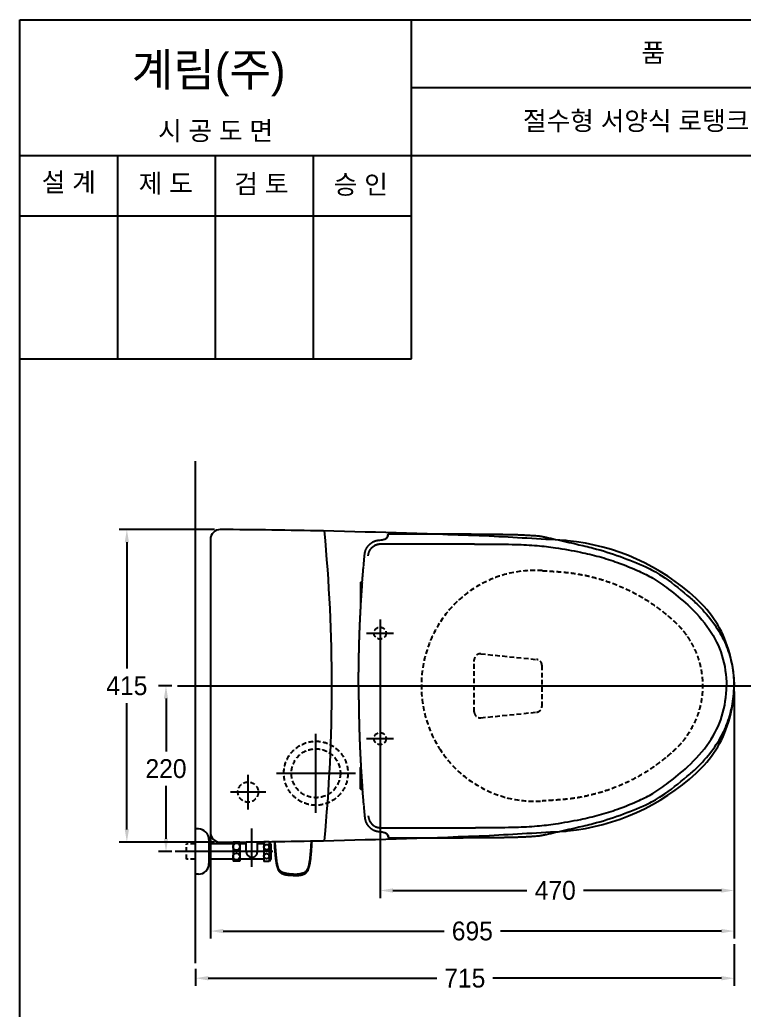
# Model space of a CAD drawing. Header units: millimetres. Extents: x 0 to 1800, y -73 to 2530.
# Drawn here: x 0 to 962, y 1216 to 2530 of the extents above; entities that cross this region are included whole.
import ezdxf
from ezdxf.enums import TextEntityAlignment as Align
from ezdxf.lldxf.tags import DXFTag

# ---------------------------------------------------------------- set-up
doc = ezdxf.new("R2010")
doc.units = ezdxf.units.MM
doc.linetypes.add('DASHED2', pattern=[9.525, 6.35, -3.175])
doc.layers.get('Defpoints').update_dxf_attribs({"color": 1})
for name, color, linetype in [('TEXT', 7, 'Continuous'), ('내부선 및 부속', 4, 'Continuous'), ('도각라인', 7, 'Continuous'), ('외형선', 3, 'Continuous'), ('점선', 6, 'DASHED2'), ('중심선', 1, 'DASHED'), ('치수선', 7, 'Continuous')]:
    doc.layers.add(name, color=color, linetype=linetype)
doc.styles.add('____', font='')
doc.styles.add('타이틀', font='H2GTRM.TTF', dxfattribs={"height": 25})
doc.styles.get('____').set_extended_font_data('굴림')
tags = doc.linetypes.add('DASHDOT', pattern=[70, 31, -13, 13, -13]).pattern_tags.tags
tags[10:11] = [DXFTag(74, 4), DXFTag(75, 0), DXFTag(340, '0'), DXFTag(46, 0.0), DXFTag(50, 0.0), DXFTag(44, 0.0), DXFTag(45, 0.0)]
tags[8:9] = [DXFTag(74, 4), DXFTag(75, 0), DXFTag(340, '0'), DXFTag(46, 0.0), DXFTag(50, 0.0), DXFTag(44, 0.0), DXFTag(45, 0.0)]
tags[6:7] = [DXFTag(74, 4), DXFTag(75, 0), DXFTag(340, '0'), DXFTag(46, 0.0), DXFTag(50, 0.0), DXFTag(44, 0.0), DXFTag(45, 0.0)]
tags[4:5] = [DXFTag(74, 4), DXFTag(75, 0), DXFTag(340, '0'), DXFTag(46, 0.0), DXFTag(50, 0.0), DXFTag(44, 0.0), DXFTag(45, 0.0)]
tags = doc.linetypes.add('DASHED', pattern=[25.72, 12.86, -12.86]).pattern_tags.tags
tags[6:7] = [DXFTag(74, 4), DXFTag(75, 0), DXFTag(340, '0'), DXFTag(46, 0.0), DXFTag(50, 0.0), DXFTag(44, 0.0), DXFTag(45, 0.0)]
tags[4:5] = [DXFTag(74, 4), DXFTag(75, 0), DXFTag(340, '0'), DXFTag(46, 0.0), DXFTag(50, 0.0), DXFTag(44, 0.0), DXFTag(45, 0.0)]
doc.dimstyles.new('MSADIM', dxfattribs={"dimtxt": 33, "dimasz": 17, "dimexe": 10, "dimexo": 7.5, "dimgap": 10, "dimtad": 0, "dimtih": 1, "dimtoh": 1, "dimdec": 0, "dimzin": 1, "dimdsep": 46, "dimtxsty": '____', "dimcen": 11.25, "dimadec": 0, "dimazin": 0, "dimtfac": 1, "dimtdec": 0, "dimtix": 1, "dimtmove": 0, "dimatfit": 3, "dimfxl": 1, "dimtolj": 1, "dimtzin": 1, "dimarcsym": 0})

# ---------------------------------------------------------------- blocks, each defined once
blk = doc.blocks.new('*D1')
at = {"layer": 'Defpoints', "color": 0, "linetype": 'Continuous', "transparency": 16777216}
for p in [(948.5, 1646), (478.3, 1566), (478.3, 1374.4)]:
    blk.add_point(p, dxfattribs=at)
at = {"layer": '치수선', "color": 0, "linetype": 'Continuous', "lineweight": -2, "transparency": 16777216}
for p, q in [((948.5, 1638.5), (948.5, 1364.4)), ((478.3, 1558.5), (478.3, 1364.4)), ((495.3, 1374.4), (673.2, 1374.4)), ((931.5, 1374.4), (748.5, 1374.4))]:
    blk.add_line(p, q, dxfattribs=at)
at = {"layer": '치수선', "color": 0, "linetype": 'Continuous', "transparency": 16777216}
for points in [[(495.3, 1377.2), (495.3, 1371.5), (478.3, 1374.4)], [(931.5, 1377.2), (931.5, 1371.5), (948.5, 1374.4)]]:
    blk.add_solid(points, dxfattribs=at)
at = {"layer": '치수선', "color": 0, "linetype": 'Continuous', "transparency": 16777216, "insert": (710.9, 1374.4), "char_height": 25, "attachment_point": 5, "style": '____'}
blk.add_mtext('\\A1;470', dxfattribs=at)
blk = doc.blocks.new('*D2')
at = {"layer": 'Defpoints', "color": 0, "linetype": 'Continuous', "transparency": 16777216}
for p in [(253.1, 1646), (948.5, 1646), (948.5, 1320.5)]:
    blk.add_point(p, dxfattribs=at)
at = {"layer": '치수선', "color": 0, "linetype": 'Continuous', "lineweight": -2, "transparency": 16777216}
for p, q in [((253.1, 1638.5), (253.1, 1310.5)), ((948.5, 1638.5), (948.5, 1310.5)), ((270.1, 1320.5), (563.5, 1320.5)), ((931.5, 1320.5), (638.1, 1320.5))]:
    blk.add_line(p, q, dxfattribs=at)
at = {"layer": '치수선', "color": 0, "linetype": 'Continuous', "transparency": 16777216}
for points in [[(270.1, 1323.4), (270.1, 1317.7), (253.1, 1320.5)], [(931.5, 1323.4), (931.5, 1317.7), (948.5, 1320.5)]]:
    blk.add_solid(points, dxfattribs=at)
at = {"layer": '치수선', "color": 0, "linetype": 'Continuous', "transparency": 16777216, "insert": (600.8, 1320.5), "char_height": 25, "attachment_point": 5, "style": '____'}
blk.add_mtext('\\A1;695', dxfattribs=at)
blk = doc.blocks.new('*D3')
at = {"layer": 'Defpoints', "color": 0, "linetype": 'Continuous', "transparency": 16777216}
for p in [(948.5, 1310.5), (233.1, 1278.1), (948.5, 1257.9)]:
    blk.add_point(p, dxfattribs=at)
at = {"layer": '치수선', "color": 0, "linetype": 'Continuous', "lineweight": -2, "transparency": 16777216}
for p, q in [((948.5, 1303), (948.5, 1247.9)), ((233.1, 1270.6), (233.1, 1247.9)), ((250.1, 1257.9), (553.7, 1257.9)), ((931.5, 1257.9), (628, 1257.9))]:
    blk.add_line(p, q, dxfattribs=at)
at = {"layer": '치수선', "color": 0, "linetype": 'Continuous', "transparency": 16777216}
for points in [[(250.1, 1260.8), (250.1, 1255.1), (233.1, 1257.9)], [(931.5, 1260.8), (931.5, 1255.1), (948.5, 1257.9)]]:
    blk.add_solid(points, dxfattribs=at)
at = {"layer": '치수선', "color": 0, "linetype": 'Continuous', "transparency": 16777216, "insert": (590.8, 1257.9), "char_height": 25, "attachment_point": 5, "style": '____'}
blk.add_mtext('\\A1;715', dxfattribs=at)
blk = doc.blocks.new('*D9')
at = {"layer": 'Defpoints', "color": 0, "linetype": 'Continuous', "transparency": 16777216}
for p in [(194.1, 1646), (209.2, 1646), (209.2, 1426)]:
    blk.add_point(p, dxfattribs=at)
at = {"layer": '치수선', "color": 0, "linetype": 'Continuous', "lineweight": -2, "transparency": 16777216}
for p, q in [((201.7, 1646), (184.1, 1646)), ((194.1, 1629), (194.1, 1558.8)), ((194.1, 1443), (194.1, 1513.2)), ((201.7, 1426), (184.1, 1426))]:
    blk.add_line(p, q, dxfattribs=at)
at = {"layer": '치수선', "color": 0, "linetype": 'Continuous', "transparency": 16777216}
for points in [[(191.2, 1629), (196.9, 1629), (194.1, 1646)], [(191.2, 1443), (196.9, 1443), (194.1, 1426)]]:
    blk.add_solid(points, dxfattribs=at)
at = {"layer": '치수선', "color": 0, "linetype": 'Continuous', "transparency": 16777216, "insert": (194.1, 1536), "char_height": 25, "attachment_point": 5, "style": '____'}
blk.add_mtext('\\A1;220', dxfattribs=at)
blk = doc.blocks.new('*D10')
at = {"layer": 'Defpoints', "color": 0, "linetype": 'Continuous', "transparency": 16777216}
for p in [(142.1, 1853.5), (266.1, 1853.5), (266.1, 1438.5)]:
    blk.add_point(p, dxfattribs=at)
at = {"layer": '치수선', "color": 0, "linetype": 'Continuous', "lineweight": -2, "transparency": 16777216}
for p, q in [((258.6, 1853.5), (132.1, 1853.5)), ((142.1, 1836.5), (142.1, 1668.9)), ((142.1, 1455.5), (142.1, 1623.2)), ((258.6, 1438.5), (132.1, 1438.5))]:
    blk.add_line(p, q, dxfattribs=at)
at = {"layer": '치수선', "color": 0, "linetype": 'Continuous', "transparency": 16777216}
for points in [[(139.3, 1836.5), (145, 1836.5), (142.1, 1853.5)], [(139.3, 1455.5), (145, 1455.5), (142.1, 1438.5)]]:
    blk.add_solid(points, dxfattribs=at)
at = {"layer": '치수선', "color": 0, "linetype": 'Continuous', "transparency": 16777216, "insert": (142.1, 1646), "char_height": 25, "attachment_point": 5, "style": '____'}
blk.add_mtext('\\A1;415', dxfattribs=at)

msp = doc.modelspace()

# ---------------------------------------------------------------- linework, layer by layer
at = {"layer": '내부선 및 부속', "linetype": 'Continuous'}
for p, q in [((237.1, 1456), (233.1, 1456)), ((251.1, 1442), (251.1, 1410)), ((283.1, 1436.3), (251.1, 1436.3)), ((292.1, 1438.5), (283.1, 1438.5)), ((283.1, 1438.5), (283.1, 1438.2)), ((283.1, 1438.2), (283.1, 1413.5)), ((292.1, 1438.5), (292.1, 1438.4)), ((292.1, 1438.4), (292.1, 1413.5)), ((300.6, 1436.3), (292.1, 1436.3)), ((300.6, 1426), (300.6, 1438.5)), ((315.6, 1426), (315.6, 1438.7)), ((319.6, 1436.3), (315.6, 1436.3)), ((324.1, 1436.3), (319.6, 1436.3)), ((331.1, 1439), (324.1, 1439)), ((324.1, 1439), (324.1, 1438.9)), ((331.1, 1439), (324.1, 1439)), ((324.1, 1438.9), (324.1, 1413)), ((331.1, 1439), (331.1, 1413)), ((331.1, 1439), (331.1, 1439)), ((331.1, 1439), (331.1, 1413)), ((333.2, 1435.7), (331.1, 1439)), ((333.2, 1435.7), (333.2, 1416.4)), ((336.1, 1426), (206.1, 1426)), ((283.1, 1415.8), (251.1, 1415.8)), ((292.1, 1413.5), (283.1, 1413.5)), ((324.1, 1415.8), (292.1, 1415.8)), ((331.1, 1413), (324.1, 1413)), ((331.1, 1413), (324.1, 1413)), ((333.2, 1416.4), (331.1, 1413)), ((332.4, 1415.1), (331.1, 1413)), ((237.1, 1396), (233.1, 1396))]:
    msp.add_line(p, q, dxfattribs=at)
for centre, radius in [((287.6, 1432.5), 4.5), ((327.6, 1432), 3.5), ((327.6, 1432), 3.5), ((287.6, 1419.5), 4.5), ((327.6, 1420), 3.5), ((327.6, 1420), 3.5)]:
    msp.add_circle(centre, radius, dxfattribs=at)
for centre, radius, start, end in [((237.1, 1442), 14, 0, 90), ((266.1, 1451.5), 13, 180, 270.5016), ((308.1, 1426), 7.5, 180.0532, 0.0539), ((237.1, 1410), 14, 270, 360)]:
    msp.add_arc(centre, radius, start, end, dxfattribs=at)
for points, knots in [([(476.5, 1839.3), (478.6, 1839.5), (481.9, 1839.9), (486, 1841.3), (488.3, 1843.2), (489, 1845.4), (489.4, 1846.6), (489.5, 1847.3)], [0, 0, 0, 0, 0.365249, 0.602127, 0.767607, 0.87495, 1, 1, 1, 1]), ([(486, 1841.6), (486.7, 1842), (487.2, 1842.5), (487.9, 1843.3), (488.1, 1843.8), (488.7, 1845.5), (488.9, 1846.3), (489, 1846.8)], [0, 0, 0, 0, 0.27184, 0.27184, 0.635663, 0.635663, 1, 1, 1, 1]), ([(698.7, 1843.2), (703, 1842.3), (716.6, 1839.3), (737.4, 1834.5), (766.3, 1827.8), (785.4, 1821.9), (797.3, 1817.5)], [0, 0, 0, 0, 0.127278, 0.411073, 0.628105, 1, 1, 1, 1]), ([(620, 1834.2), (632.8, 1834.1), (655.1, 1833.9), (685.6, 1832.6), (714.3, 1829), (741.8, 1824.1), (769.4, 1817.9), (795.4, 1809.3), (819.2, 1799.8), (842.2, 1788.6), (863.4, 1773), (889.9, 1751.8), (915.8, 1723.2), (934.5, 1686.3), (938.1, 1659.6), (938.3, 1646)], [0, 0, 0, 0, 0.093653, 0.164046, 0.223339, 0.306249, 0.368717, 0.431233, 0.506855, 0.556726, 0.618117, 0.699663, 0.805979, 0.899628, 1, 1, 1, 1]), ([(797.3, 1817.5), (808.7, 1813.3), (823.6, 1807.5), (841.7, 1798.7), (860.6, 1786.9), (879.5, 1771.9), (898.5, 1755.5), (912.4, 1740.7), (926.7, 1722.3), (939.3, 1698.4), (946.4, 1672.9), (948.2, 1655.2), (948.3, 1646)], [0, 0, 0, 0, 0.150256, 0.1971, 0.246973, 0.425111, 0.493876, 0.556337, 0.675024, 0.781285, 0.887301, 1, 1, 1, 1]), ([(620, 1457.9), (632.8, 1457.9), (655.1, 1458.2), (685.6, 1459.5), (714.3, 1463.1), (741.8, 1468), (769.4, 1474.2), (795.4, 1482.8), (819.2, 1492.2), (842.2, 1503.4), (863.4, 1519), (889.9, 1540.3), (915.8, 1568.9), (934.5, 1605.8), (938.1, 1632.4), (938.3, 1646)], [0, 0, 0, 0, 0.093653, 0.164046, 0.223339, 0.306249, 0.368717, 0.431233, 0.506855, 0.556726, 0.618117, 0.699663, 0.805979, 0.899628, 1, 1, 1, 1]), ([(797.3, 1474.5), (808.7, 1478.8), (823.6, 1484.5), (841.7, 1493.3), (860.6, 1505.1), (879.5, 1520.1), (898.5, 1536.5), (912.4, 1551.3), (926.7, 1569.8), (939.3, 1593.7), (946.4, 1619.2), (948.2, 1636.9), (948.3, 1646)], [0, 0, 0, 0, 0.150256, 0.1971, 0.246973, 0.425111, 0.493876, 0.556337, 0.675024, 0.781285, 0.887301, 1, 1, 1, 1]), ([(698.7, 1448.8), (703, 1449.7), (716.6, 1452.8), (737.4, 1457.5), (766.3, 1464.2), (785.4, 1470.1), (797.3, 1474.5)], [0, 0, 0, 0, 0.127278, 0.411073, 0.628105, 1, 1, 1, 1]), ([(476.5, 1452.7), (478.6, 1452.5), (481.9, 1452.1), (486, 1450.8), (488.3, 1448.8), (489, 1446.7), (489.4, 1445.5), (489.5, 1444.8)], [0, 0, 0, 0, 0.365249, 0.602127, 0.767607, 0.87495, 1, 1, 1, 1]), ([(486, 1450.4), (486.7, 1450), (487.2, 1449.6), (487.9, 1448.7), (488.1, 1448.2), (488.7, 1446.5), (488.9, 1445.7), (489, 1445.2)], [0, 0, 0, 0, 0.27184, 0.27184, 0.635663, 0.635663, 1, 1, 1, 1]), ([(342.6, 1403.9), (342.5, 1404.2), (342.3, 1404.8), (341.9, 1405.8), (341.6, 1407.1), (341.3, 1408.5), (341, 1410), (340.7, 1411.6), (340.5, 1413.3), (340.2, 1415.1), (340, 1416.7), (339.8, 1418.3), (339.7, 1419.8), (339.5, 1421.4), (339.4, 1422.7), (339.3, 1423.9), (339.2, 1424.9), (339.1, 1426.1), (339, 1427.4), (338.9, 1428.9), (338.7, 1430.6), (338.6, 1432.1), (338.6, 1433.1), (338.1, 1439.4)], [0.4443298, 0.4443298, 0.4443298, 0.4443298, 0.4589797, 0.4815827, 0.5048876, 0.5340935, 0.5618612, 0.5882393, 0.6241734, 0.6572529, 0.6876417, 0.7171131, 0.7462219, 0.7749699, 0.8035421, 0.8203491, 0.8398059, 0.8619119, 0.8866663, 0.9140683, 0.9441164, 0.9829258, 0.9995605, 0.9995605, 0.9995605, 0.9995605]), ([(363, 1396.2), (361.9, 1396.2), (359.4, 1396.2), (356.4, 1396.5), (353.9, 1396.8), (352.2, 1397.2), (350.4, 1397.6), (348.7, 1398.3), (347.1, 1399.3), (346, 1400.3), (345.1, 1401.2), (344.4, 1402.1), (343.7, 1403.3), (343.1, 1405), (342.5, 1406.8), (342.1, 1408.7), (341.6, 1411.1), (341.1, 1414.4), (340.5, 1419.2), (340, 1425.2), (339.4, 1432.2), (339.1, 1436.9), (339, 1439.1)], [0, 0, 0, 0, 0.0582857, 0.1269838, 0.155345, 0.1864869, 0.2181781, 0.2498247, 0.2811567, 0.3139881, 0.3280691, 0.3447969, 0.3702558, 0.4022768, 0.436768, 0.4692693, 0.5004845, 0.5632149, 0.6362103, 0.7502212, 0.875112, 0.991917, 0.991917, 0.991917, 0.991917]), ([(363.2, 1396.2), (364.4, 1396.2), (366.9, 1396.2), (369.9, 1396.5), (372.4, 1396.8), (374.1, 1397.2), (375.9, 1397.6), (377.6, 1398.3), (379.2, 1399.3), (380.3, 1400.3), (381.2, 1401.2), (381.8, 1402.1), (382.6, 1403.3), (383.2, 1405), (383.7, 1406.8), (384.2, 1408.7), (384.6, 1411.1), (385.2, 1414.4), (385.7, 1419.2), (386.3, 1425.2), (386.8, 1432), (387.1, 1436.6), (387.4, 1440.2)], [0, 0, 0, 0, 0.0582857, 0.1269838, 0.155345, 0.1864869, 0.2181781, 0.2498247, 0.2811567, 0.3139881, 0.3280691, 0.3447969, 0.3702558, 0.4022768, 0.436768, 0.4692693, 0.5004845, 0.5632149, 0.6362103, 0.7502212, 0.875112, 0.9847803, 0.9847803, 0.9847803, 0.9847803]), ([(383.7, 1403.9), (383.8, 1404.2), (384, 1404.8), (384.3, 1405.8), (384.7, 1407.1), (385, 1408.5), (385.3, 1410), (385.6, 1411.6), (385.8, 1413.3), (386.1, 1415.1), (386.3, 1416.7), (386.4, 1418.3), (386.6, 1419.8), (386.8, 1421.4), (386.9, 1422.7), (387, 1423.9), (387.1, 1424.9), (387.2, 1426.1), (387.3, 1427.4), (387.4, 1428.9), (387.5, 1430.6), (387.6, 1432.1), (387.7, 1433.1), (388.2, 1440.1)], [0.4443298, 0.4443298, 0.4443298, 0.4443298, 0.4589797, 0.4815827, 0.5048876, 0.5340935, 0.5618612, 0.5882393, 0.6241734, 0.6572529, 0.6876417, 0.7171131, 0.7462219, 0.7749699, 0.8035421, 0.8203491, 0.8398059, 0.8619119, 0.8866663, 0.9140683, 0.9441164, 0.9829258, 0.999278, 0.999278, 0.999278, 0.999278]), ([(351.4, 1395.2), (351.1, 1395.3), (350.5, 1395.5), (349.6, 1395.8), (348.8, 1396.2), (348.1, 1396.5), (347.7, 1396.8), (347.4, 1396.9), (347.2, 1397.1), (347.1, 1397.2), (346.9, 1397.3), (346.7, 1397.5), (346.4, 1397.8), (346, 1398.1), (345.5, 1398.6), (345.1, 1399), (344.8, 1399.4), (344.6, 1399.7), (344.4, 1399.9), (344.3, 1400.1), (344.2, 1400.3), (344, 1400.5), (343.8, 1400.9), (343.5, 1401.4), (343.3, 1402), (343, 1402.6), (342.8, 1403.2), (342.7, 1403.7), (342.6, 1403.9), (342.6, 1403.9)], [0, 0, 0, 0, 0.0222299, 0.0469701, 0.067678, 0.0842635, 0.0966476, 0.1036988, 0.1078024, 0.1116374, 0.1169672, 0.123791, 0.1321084, 0.145615, 0.1613721, 0.1756114, 0.187214, 0.1961913, 0.2024235, 0.2066269, 0.2114006, 0.2170501, 0.2286199, 0.2426598, 0.2581649, 0.2737612, 0.2894497, 0.3052534, 0.3063388, 0.3063388, 0.3063388, 0.3063388]), ([(363.1, 1394.1), (363, 1394.1), (362.3, 1394.1), (360.8, 1394.1), (359, 1394.2), (357.4, 1394.3), (356, 1394.4), (354.5, 1394.6), (353, 1394.8), (352, 1395.1), (351.4, 1395.2)], [0.8217137, 0.8217137, 0.8217137, 0.8217137, 0.8261667, 0.8558294, 0.8874181, 0.9082839, 0.9299476, 0.9524233, 0.9757561, 1, 1, 1, 1]), ([(363.1, 1394.1), (363.2, 1394.1), (364, 1394.1), (365.4, 1394.1), (367.3, 1394.2), (368.9, 1394.3), (370.3, 1394.4), (371.8, 1394.6), (373.3, 1394.8), (374.3, 1395.1), (374.8, 1395.2)], [0.8217137, 0.8217137, 0.8217137, 0.8217137, 0.8261667, 0.8558294, 0.8874181, 0.9082839, 0.9299476, 0.9524233, 0.9757561, 1, 1, 1, 1]), ([(374.9, 1395.2), (375.2, 1395.3), (375.8, 1395.5), (376.7, 1395.8), (377.5, 1396.2), (378.2, 1396.5), (378.6, 1396.8), (378.9, 1396.9), (379.1, 1397.1), (379.2, 1397.2), (379.4, 1397.3), (379.6, 1397.5), (379.9, 1397.8), (380.3, 1398.1), (380.8, 1398.6), (381.2, 1399), (381.5, 1399.4), (381.7, 1399.7), (381.9, 1399.9), (382, 1400.1), (382.1, 1400.3), (382.3, 1400.5), (382.5, 1400.9), (382.8, 1401.4), (383, 1402), (383.3, 1402.6), (383.5, 1403.2), (383.6, 1403.7), (383.7, 1403.9), (383.7, 1403.9)], [0, 0, 0, 0, 0.0222299, 0.0469701, 0.067678, 0.0842635, 0.0966476, 0.1036988, 0.1078024, 0.1116374, 0.1169672, 0.123791, 0.1321084, 0.145615, 0.1613721, 0.1756114, 0.187214, 0.1961913, 0.2024235, 0.2066269, 0.2114006, 0.2170501, 0.2286199, 0.2426598, 0.2581649, 0.2737612, 0.2894497, 0.3052534, 0.3063388, 0.3063388, 0.3063388, 0.3063388])]:
    msp.add_open_spline(points, degree=3, knots=knots, dxfattribs=at)
for points, weights in [([(489, 1846.8), (489.1, 1847.3), (489.5, 1847.3)], [1, 0.759584069252, 1]), ([(489.6, 1847.3), (489.7, 1847.4), (489.9, 1847.5)], [1, 0.97375112772, 1]), ([(489.9, 1847.5), (490.6, 1847.7), (491.4, 1847.7)], [1, 0.995997786522, 1]), ([(491.4, 1847.7), (491.9, 1847.8), (492.5, 1847.8)], [1, 0.999717116356, 1]), ([(492.5, 1847.8), (492.5, 1847.8), (492.6, 1847.8)], [1, 0.999998092651, 1]), ([(492.6, 1847.8), (492.9, 1847.8), (493.3, 1847.8)], [1, 0.999943375587, 1]), ([(493.3, 1847.8), (493.8, 1847.8), (494.2, 1847.8)], [1, 0.999943435192, 1]), ([(494.2, 1847.8), (542.7, 1847.9), (591.1, 1847.6)], [1, 0.99998986721, 1]), ([(591.1, 1847.6), (615.3, 1847.4), (639.5, 1847.1)], [1, 0.999997258186, 1]), ([(639.5, 1847.1), (663.7, 1847), (687.9, 1845.1)], [1, 0.99938338995, 1]), ([(687.9, 1845.1), (688.9, 1845), (690, 1844.9)], [1, 0.999780237675, 1]), ([(690, 1844.9), (691, 1844.7), (692, 1844.6)], [1, 0.999994516373, 1]), ([(692, 1844.6), (695.4, 1843.9), (698.7, 1843.2)], [1, 0.999980866909, 1]), ([(458.5, 1823.8), (460.9, 1833.3), (469.8, 1837.5)], [1, 0.905401706696, 1]), ([(469.8, 1837.5), (473, 1839), (476.5, 1839.3)], [1, 0.986322164536, 1]), ([(479, 1834.4), (530.2, 1834.6), (581.4, 1834.4)], [1, 0.999987840652, 1]), ([(581.4, 1834.4), (590, 1834.4), (598.6, 1834.3)], [1, 0.999999582767, 1]), ([(456.5, 1804.7), (457.1, 1812.4), (457.9, 1820.2)], [1, 0.999991178513, 1]), ([(457.9, 1820.2), (458, 1822), (458.5, 1823.8)], [1, 0.996846735477, 1]), ([(454.7, 1784.2), (455.5, 1794.2), (456.3, 1804.2)], [1, 0.999985337257, 1]), ([(449.8, 1646), (449.8, 1714.8), (454.8, 1783.5)], [1, 0.999331831932, 1]), ([(453.5, 1783.5), (452.4, 1783.5), (452.4, 1782.5)], [1, 0.709781348705, 1]), ([(449.8, 1646), (449.8, 1577.2), (454.8, 1508.5)], [1, 0.999331831932, 1]), ([(452.4, 1537.1), (452.4, 1537.7), (452.9, 1538)], [1, 0.875766694546, 1]), ([(453.5, 1508.5), (452.4, 1508.5), (452.4, 1509.6)], [1, 0.709781348705, 1]), ([(454.7, 1507.8), (455.5, 1497.8), (456.3, 1487.8)], [1, 0.999985337257, 1]), ([(456.5, 1487.4), (457.1, 1479.6), (457.9, 1471.9)], [1, 0.999991178513, 1]), ([(457.9, 1471.9), (458, 1470), (458.5, 1468.3)], [1, 0.996846735477, 1]), ([(458.5, 1468.3), (460.9, 1458.7), (469.8, 1454.5)], [1, 0.905401706696, 1]), ([(469.8, 1454.5), (473, 1453.1), (476.5, 1452.7)], [1, 0.986322164536, 1]), ([(479, 1457.7), (530.2, 1457.4), (581.4, 1457.6)], [1, 0.999987840652, 1]), ([(581.4, 1457.6), (590, 1457.7), (598.6, 1457.7)], [1, 0.999999582767, 1]), ([(639.5, 1444.9), (663.7, 1445), (687.9, 1446.9)], [1, 0.99938338995, 1]), ([(687.9, 1446.9), (688.9, 1447), (690, 1447.1)], [1, 0.999780237675, 1]), ([(690, 1447.1), (691, 1447.3), (692, 1447.5)], [1, 0.999994516373, 1]), ([(692, 1447.5), (695.4, 1448.1), (698.7, 1448.8)], [1, 0.999980866909, 1]), ([(489, 1445.2), (489.1, 1444.8), (489.5, 1444.8)], [1, 0.759584069252, 1]), ([(489.6, 1444.7), (489.7, 1444.6), (489.9, 1444.5)], [1, 0.97375112772, 1]), ([(489.9, 1444.5), (490.6, 1444.4), (491.4, 1444.3)], [1, 0.995997786522, 1]), ([(491.4, 1444.3), (491.9, 1444.3), (492.5, 1444.2)], [1, 0.999717116356, 1]), ([(492.5, 1444.2), (492.5, 1444.2), (492.6, 1444.2)], [1, 0.999998092651, 1]), ([(492.6, 1444.2), (492.9, 1444.2), (493.3, 1444.2)], [1, 0.999943375587, 1]), ([(493.3, 1444.2), (493.8, 1444.2), (494.2, 1444.2)], [1, 0.999943435192, 1]), ([(494.2, 1444.2), (542.7, 1444.1), (591.1, 1444.5)], [1, 0.99998986721, 1]), ([(591.1, 1444.5), (615.3, 1444.6), (639.5, 1444.9)], [1, 0.999997258186, 1])]:
    msp.add_rational_spline(points, weights, degree=2, dxfattribs=at)
for points, degree in [([(489.5, 1847.3), (489.5, 1847.3), (489.5, 1847.3), (489.6, 1847.3), (489.6, 1847.3), (489.6, 1847.3)], 5), ([(598.6, 1834.3), (609.3, 1834.2), (620, 1834.2)], 2), ([(452.4, 1782.5), (452.4, 1768.7), (452.4, 1754.9)], 2), ([(454.8, 1783.5), (454.2, 1783.5), (453.5, 1783.5)], 2), ([(452.4, 1509.6), (452.4, 1523.4), (452.4, 1537.1)], 2), ([(454.8, 1508.5), (454.2, 1508.5), (453.5, 1508.5)], 2), ([(598.6, 1457.7), (609.3, 1457.8), (620, 1457.9)], 2), ([(489.5, 1444.8), (489.5, 1444.8), (489.5, 1444.7), (489.6, 1444.7), (489.6, 1444.7), (489.6, 1444.7)], 5), ([(363.2, 1396.2), (363.2, 1396.2), (363.2, 1396.2), (363.1, 1396.2)], 3)]:
    msp.add_open_spline(points, degree=degree, dxfattribs=at)
for points in [[(462.6, 1818.7), (462.9, 1821.8), (464.2, 1824.7), (465.6, 1827.6), (467.8, 1829.8), (470.1, 1832), (473, 1833.2), (474.5, 1833.8), (476, 1834.1), (476.8, 1834.2), (477.6, 1834.3), (478.3, 1834.4), (479, 1834.4)], [(462.6, 1473.4), (462.9, 1470.2), (464.2, 1467.3), (465.6, 1464.4), (467.8, 1462.2), (470.1, 1460), (473, 1458.8), (474.5, 1458.2), (476, 1458), (476.8, 1457.8), (477.6, 1457.7), (478.3, 1457.7), (479, 1457.7)]]:
    msp.add_rational_spline(points, [1, 0.985439419746, 1, 0.983340084553, 1, 0.981753587723, 1, 0.995261609554, 1, 0.998759031296, 1, 0.999247133732, 1], degree=2, knots=[0, 0, 0, 0.253131, 0.253131, 0.505475, 0.505475, 0.756562, 0.756562, 0.881321, 0.881321, 0.943657, 0.943657, 1, 1, 1], dxfattribs=at)
at = {"layer": '도각라인', "color": 7}
for p, q in [((0, 0), (0, 2530)), ((0, 2530), (1800, 2530)), ((520, 2080), (520, 2530)), ((520, 2440), (1800, 2440)), ((0, 2350), (1800, 2350)), ((130, 2080), (130, 2350)), ((260, 2080), (260, 2350)), ((390, 2080), (390, 2350)), ((0, 2270), (520, 2270)), ((0, 2080), (520, 2080))]:
    msp.add_line(p, q, dxfattribs=at)
at = {"layer": '외형선', "linetype": 'Continuous'}
for p, q in [((233.1, 1278.1), (233.1, 1944.2)), ((253.1, 1840.5), (253.1, 1451.5))]:
    msp.add_line(p, q, dxfattribs=at)
for centre, radius, start, end in [((266.1, 1840.5), 13, 89.4984, 180), ((158.8, -10416), 12270, 88.85832, 89.49839), ((131.3, -10145.4), 12000, 87.64966, 88.70089), ((-1745.7, 1645.8), 2160, 354.5467, 5.4656), ((-0.8, -10139.2), 12000, 86.54026, 87.01866), ((717.4, 1739.1), 100, 84.2909, 86.5403), ((698, 1545.1), 295, 47.3404, 84.2909), ((797.4, 1650.6), 150, 16.9674, 47.9671), ((788.4, 1646), 160, 0, 17.587), ((-1740.7, 1645.8), 2273.8, 0.0051, 0.0058), ((788.4, 1646), 160, 342.413, 0), ((797.4, 1641.4), 150, 312.0329, 343.0326), ((698, 1747), 295, 275.7091, 312.6596), ((131.3, 13437.4), 12000, 271.29911, 272.35034), ((-0.8, 13431.3), 12000, 272.98134, 273.45974), ((717.4, 1552.9), 100, 273.4597, 275.7091), ((158.8, 13708), 12270, 270.50161, 271.14168)]:
    msp.add_arc(centre, radius, start, end, dxfattribs=at)
at = {"layer": '점선'}
for p, q in [((612.1, 1688.5), (686.1, 1681)), ((603.3, 1611.5), (603.3, 1680.5)), ((693.3, 1619), (693.3, 1673)), ((612.1, 1603.6), (686.1, 1611.1)), ((221.1, 1415.8), (221.1, 1436.3)), ((233.1, 1436.3), (221.1, 1436.3)), ((233.1, 1415.8), (221.1, 1415.8))]:
    msp.add_line(p, q, dxfattribs=at)
for centre, radius in [((478.3, 1716), 8), ((478.3, 1576), 8), ((393.1, 1530), 42.5), ((393.1, 1530), 32.5), ((303.1, 1505), 13.5)]:
    msp.add_circle(centre, radius, dxfattribs=at)
for centre, radius, start, end in [((684.1, 1649.2), 150, 86.3485, 147.9343), ((689.1, 1646), 156, 147.9343, 212.1248), ((611.3, 1680.5), 8, 84.2128, 180), ((685.3, 1673), 8, 360, 84.2128), ((685.3, 1619), 8, 275.7872, 0), ((611.3, 1611.5), 8, 180, 275.7872), ((684.1, 1642.8), 150, 212.1248, 273.6508)]:
    msp.add_arc(centre, radius, start, end, dxfattribs=at)
msp.add_open_spline([(693.6, 1798.9), (694.1, 1798.9), (694.6, 1798.8), (696.4, 1798.7), (697.8, 1798.6), (700.2, 1798.5), (701.3, 1798.4), (703.1, 1798.3), (703.8, 1798.2), (706.1, 1798.1), (707.7, 1798), (710.4, 1797.8), (711.5, 1797.7), (713.3, 1797.6), (713.9, 1797.6), (715.1, 1797.5), (715.7, 1797.4), (716.9, 1797.3), (717.5, 1797.3), (719.2, 1797.2), (720.3, 1797.1), (722.3, 1796.9), (723.2, 1796.8), (724.9, 1796.6), (725.8, 1796.5), (728.4, 1796.3), (730.2, 1796.1), (733.7, 1795.6), (735.4, 1795.4), (741.6, 1794.4), (746, 1793.6), (755.8, 1791.6), (761.1, 1790.3), (771.6, 1787.4), (776.8, 1785.7), (793.1, 1780), (803.9, 1775.4), (818.8, 1767.6), (823.3, 1765.2), (831.9, 1760), (836.2, 1757.3), (842.8, 1752.7), (845.2, 1751), (849.2, 1748.1), (850.7, 1746.9), (853.2, 1745), (854.2, 1744.2), (856.2, 1742.6), (857.3, 1741.7), (859.3, 1740.1), (860.3, 1739.2), (862, 1737.8), (862.7, 1737.1), (864.4, 1735.7), (865.4, 1734.8), (868.1, 1732.3), (869.9, 1730.7), (872.3, 1728.3), (873.1, 1727.5), (874.6, 1726), (875.4, 1725.2), (876.7, 1723.7), (877.3, 1723.1), (879, 1721.1), (880.2, 1719.7), (882.4, 1716.9), (883.5, 1715.4), (885.6, 1712.5), (886.6, 1711), (888.6, 1708), (889.5, 1706.4), (891.4, 1703.3), (892.2, 1701.8), (893.9, 1698.6), (894.7, 1697), (896.8, 1692.6), (898, 1689.8), (900.1, 1684.2), (901, 1681.3), (902.7, 1675.5), (903.5, 1672.5), (904.8, 1665.9), (905.4, 1662.1), (906.1, 1656), (906.3, 1653.6), (906.5, 1647.9), (906.5, 1644.7), (906.3, 1638.2), (906, 1634.9), (905, 1626.6), (904, 1621.5), (901.8, 1613.2), (900.8, 1610), (898.5, 1603.6), (897.2, 1600.4), (892.4, 1590), (888.3, 1583), (882.2, 1574.9), (880.9, 1573.2), (878.2, 1570), (876.8, 1568.4), (874.5, 1565.9), (873.6, 1565), (871.8, 1563.2), (871, 1562.4), (869.6, 1561.1), (869, 1560.6), (867.9, 1559.5), (867.2, 1558.9), (865.4, 1557.2), (864.1, 1556.1), (861.4, 1553.8), (860.1, 1552.7), (857.5, 1550.5), (856.1, 1549.4), (853.5, 1547.3), (852.2, 1546.3), (849.5, 1544.2), (848.2, 1543.2), (845.4, 1541.2), (844.1, 1540.2), (839.9, 1537.3), (837.1, 1535.4), (827.7, 1529.4), (821, 1525.5), (805.6, 1517.5), (796.9, 1513.6), (781.8, 1507.9), (775.5, 1505.8), (762.8, 1502.1), (756.4, 1500.6), (747.7, 1498.8), (745.4, 1498.3), (741.4, 1497.6), (739.7, 1497.3), (736.4, 1496.8), (734.8, 1496.6), (731.5, 1496.1), (729.8, 1495.9), (726.5, 1495.6), (724.8, 1495.4), (721.7, 1495.1), (720.4, 1495), (717.6, 1494.8), (716.2, 1494.6), (713.6, 1494.5), (712.4, 1494.4), (710.3, 1494.2), (709.5, 1494.2), (707.9, 1494.1), (707.1, 1494), (705.6, 1493.9), (704.8, 1493.9), (702.5, 1493.7), (701, 1493.6), (698, 1493.4), (696.5, 1493.3), (694.6, 1493.2), (694.1, 1493.2), (693.6, 1493.1)], degree=3, knots=[294.699401, 294.699401, 294.699401, 294.699401, 296.170353, 296.170353, 300.318173, 300.318173, 303.541018, 303.541018, 305.822936, 305.822936, 310.415107, 310.415107, 314.039793, 314.039793, 315.95308, 315.95308, 317.866368, 317.866368, 319.779656, 319.779656, 323.606232, 323.606232, 326.67941, 326.67941, 329.752588, 329.752588, 335.898943, 335.898943, 342.045299, 342.045299, 357.810543, 357.810543, 376.991382, 376.991382, 396.172221, 396.172221, 437.421692, 437.421692, 455.119456, 455.119456, 472.817219, 472.817219, 483.33494, 483.33494, 489.95647, 489.95647, 494.479326, 494.479326, 499.002183, 499.002183, 503.639054, 503.639054, 506.938791, 506.938791, 511.424848, 511.424848, 520.396961, 520.396961, 524.737362, 524.737362, 529.175941, 529.175941, 532.854474, 532.854474, 540.211541, 540.211541, 547.568609, 547.568609, 554.925676, 554.925676, 562.282743, 562.282743, 569.63981, 569.63981, 576.996878, 576.996878, 589.358135, 589.358135, 601.719393, 601.719393, 614.080651, 614.080651, 629.412179, 629.412179, 639.387325, 639.387325, 652.623132, 652.623132, 665.858938, 665.858938, 686.947496, 686.947496, 700.860191, 700.860191, 714.772886, 714.772886, 747.701545, 747.701545, 756.279635, 756.279635, 764.848026, 764.848026, 770.338688, 770.338688, 774.760416, 774.760416, 777.777778, 777.777778, 780.79514, 780.79514, 786.829863, 786.829863, 792.864586, 792.864586, 798.787652, 798.787652, 804.710718, 804.710718, 810.633783, 810.633783, 816.556849, 816.556849, 828.40298, 828.40298, 855.71191, 855.71191, 889.109464, 889.109464, 912.266798, 912.266798, 935.424131, 935.424131, 943.606263, 943.606263, 949.502587, 949.502587, 955.398911, 955.398911, 961.295235, 961.295235, 967.191558, 967.191558, 971.832042, 971.832042, 976.472527, 976.472527, 980.297383, 980.297383, 982.822473, 982.822473, 985.111558, 985.111558, 987.400642, 987.400642, 991.978811, 991.978811, 996.556979, 996.556979, 997.997243, 997.997243, 997.997243, 997.997243], dxfattribs=at)
at = {"layer": '중심선', "linetype": 'DASHDOT'}
for p, q in [((478.3, 1734), (478.3, 1558)), ((460.3, 1716), (496.3, 1716)), ((209.2, 1646), (1022.4, 1646)), ((393.1, 1477.5), (393.1, 1582.5)), ((460.3, 1576), (496.3, 1576)), ((303.1, 1482), (303.1, 1528)), ((340.6, 1530), (445.6, 1530)), ((326.6, 1505), (279.6, 1505)), ((308.1, 1405.8), (308.1, 1456.5)), ((336.1, 1426), (206.1, 1426))]:
    msp.add_line(p, q, dxfattribs=at)

# ---------------------------------------------------------------- texts
at = {"layer": 'TEXT', "style": '타이틀'}
for s, p in [('품             명', (915.7, 2486.4)), ('절수형 서양식 로탱크 일체형 변기', (905.8, 2396)), ('시 공 도 면', (259.9, 2382.7)), ('설 계', (65, 2314.6)), ('제 도', (193.8, 2312.9)), ('검 토', (320.8, 2312.3)), ('승 인', (452.7, 2311.4))]:
    msp.add_text(s, height=25, dxfattribs=at).set_placement(p, align=Align.MIDDLE_CENTER)
msp.add_text('계림(주)', height=44, dxfattribs=at).set_placement((148.7, 2441.8))

# ---------------------------------------------------------------- dimensions: what is measured, and where the dimension line sits
at = {"layer": '치수선', "linetype": 'Continuous'}
for base, p1, p2, picture, middle in [((142.1, 1853.5), (266.1, 1438.5), (266.1, 1853.5), '*D10', (142.1, 1646)), ((194.1, 1646), (209.2, 1426), (209.2, 1646), '*D9', (194.1, 1536))]:
    dim = msp.add_linear_dim(base=base, p1=p1, p2=p2, angle=90, dimstyle='MSADIM', override={"dimtxt": 25}, dxfattribs=at)
    dim.commit()
    dim.dimension.update_dxf_attribs({"geometry": picture, "text_midpoint": middle})
for base, p1, p2, picture, middle in [((948.5, 1320.5), (253.1, 1646), (948.5, 1646), '*D2', (600.8, 1320.5)), ((478.3, 1374.4), (948.5, 1646), (478.3, 1566), '*D1', (710.9, 1374.4))]:
    dim = msp.add_linear_dim(base=base, p1=p1, p2=p2, dimstyle='MSADIM', override={"dimtxt": 25}, dxfattribs=at)
    dim.commit()
    dim.dimension.update_dxf_attribs({"geometry": picture, "text_midpoint": middle, "dimtype": 160})
dim = msp.add_linear_dim(base=(948.5, 1257.9), p1=(233.1, 1278.1), p2=(948.5, 1310.5), dimstyle='MSADIM', override={"dimtxt": 25}, dxfattribs=at)
dim.commit()
dim.dimension.update_dxf_attribs({"geometry": '*D3', "text_midpoint": (590.8, 1257.9)})

doc.saveas('drawing.dxf')
